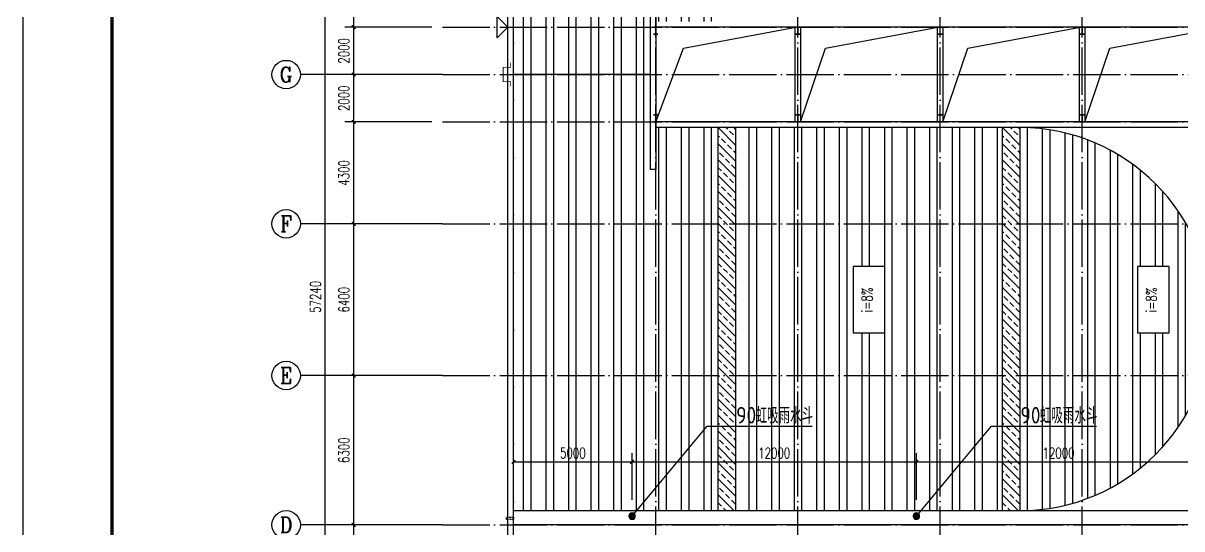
# Model space of a CAD drawing. Extents: x 1635833 to 4277885, y 16914845 to 35313750.
# Drawn here: x 2113224 to 2162127, y 17571763 to 17593099 of the extents above; entities that cross this region are included whole.
import ezdxf
from ezdxf.enums import TextEntityAlignment as Align

# ---------------------------------------------------------------- set-up
doc = ezdxf.new("R2010")
doc.units = 0
doc.header["$LTSCALE"] = 1000
doc.header["$MEASUREMENT"] = 0
doc.linetypes.add('DASH', pattern=[0.35, 0.25, -0.1])
doc.linetypes.add('DOTE', pattern=[2.42, 2, -0.2, 0.02, -0.2])
doc.layers.get('Defpoints').update_dxf_attribs({"color": 250})
for name, color, linetype in [('0 - 屋顶线', 150, 'Continuous'), ('AXIS_TEXT', 7, 'Continuous'), ('AXIS_外部', 171, 'Continuous'), ('COLUMN', 2, 'Continuous'), ('DIM_SYMB', 165, 'Continuous'), ('DOTE', 8, 'DOTE'), ('PUB_DIM', 161, 'Continuous'), ('PUB_TEXT', 7, 'Continuous'), ('R-tec-xhbz', 7, 'Continuous'), ('R-tec-ysd', 1, 'Continuous'), ('TK', 4, 'Continuous'), ('TWT_DIM', 3, 'Continuous'), ('TWT_TEXT', 7, 'Continuous'), ('WALL-PARAPET', 6, 'Continuous'), ('填充', 8, 'Continuous')]:
    doc.layers.add(name, color=color, linetype=linetype)
doc.styles.add('_TCH_AXIS', font='COMPLEX', dxfattribs={"bigfont": 'GBCBIG'})
doc.styles.add('_TCH_DIM', font='SIMPLEX', dxfattribs={"bigfont": 'GBCBIG'})
doc.styles.add('_TCH_DIM_T3', font='SIMPLEX', dxfattribs={"width": 0.705882, "bigfont": 'GBCBIG'})
doc.styles.add('COMPLEX', font='COMPLEX')
doc.styles.get("Standard").update_dxf_attribs({"font": 'gbenor.shx', "bigfont": 'gbcbig.shx'})
doc.dimstyles.new('_TCH_ARCH&&150', dxfattribs={"dimtxt": 446.25, "dimasz": 150, "dimexe": 375, "dimexo": 450, "dimgap": 189.375, "dimtad": 1, "dimdec": 0, "dimzin": 0, "dimdsep": 46, "dimtxsty": '_TCH_DIM_T3', "dimblk": 'ARCHTICK', "dimcen": 0.09, "dimclrt": 7, "dimazin": 2, "dimtfac": 1, "dimtdec": 0, "dimtix": 1, "dimtmove": 2, "dimatfit": 3, "dimfxl": 0, "dimtolj": 1, "dimtzin": 0, "dimarcsym": 0})
doc.dimstyles.new('_TWT_ARCH&&150', dxfattribs={"dimtxt": 446.25, "dimasz": 150, "dimexe": 375, "dimexo": 450, "dimgap": 150, "dimtad": 1, "dimdec": 0, "dimzin": 0, "dimdsep": 46, "dimtxsty": '_TCH_DIM_T3', "dimblk": 'ARCHTICK', "dimcen": 0.09, "dimclrt": 7, "dimazin": 2, "dimtfac": 1, "dimtdec": 0, "dimtix": 1, "dimtmove": 2, "dimatfit": 3, "dimfxl": 0, "dimtolj": 1, "dimtzin": 0, "dimarcsym": 0})
pattern_1 = [(90, (53131.6, -1907255), (-952.5, 6e-14), []), (90, (53449.1, -1906937.5), (-952.5, 6e-14), [])]

# ---------------------------------------------------------------- blocks, each defined once
blk = doc.blocks.new('A$C0FCD69EC')
at = {"layer": 'COLUMN'}
blk.add_hatch(color=2, dxfattribs=at).paths.add_polyline_path([(300, 180), (294, 180), (294, 94), (6, 94), (6, 180), (0, 180), (0, 0), (6, 0), (6, 86), (294, 86), (294, 0), (300, 0)])
at = {"layer": 'COLUMN', "color": 2}
blk.add_lwpolyline([(300, 0), (294, 0), (294, 86), (6, 86), (6, 0), (0, 0), (0, 180), (6, 180), (6, 94), (294, 94), (294, 180), (300, 180)], close=True, dxfattribs=at)
blk = doc.blocks.new('ysd')
at = {"layer": 'R-tec-ysd', "lineweight": 25}
for p, q in [((351079, 494502), (351174, 494471)), ((351179, 494489), (351081, 494510)), ((351121, 494579), (351188, 494505)), ((351201, 494518), (351127, 494585)), ((351196, 494625), (351217, 494527)), ((351235, 494532), (351204, 494627)), ((351284, 494627), (351254, 494532)), ((351271, 494527), (351292, 494625)), ((351362, 494585), (351288, 494518)), ((351301, 494505), (351367, 494579)), ((351407, 494510), (351310, 494489)), ((351315, 494471), (351409, 494502)), ((351174, 494452), (351079, 494422)), ((351081, 494414), (351179, 494435)), ((351188, 494419), (351121, 494344)), ((351127, 494339), (351201, 494405)), ((351217, 494396), (351196, 494299)), ((351204, 494297), (351235, 494391)), ((351254, 494391), (351284, 494297)), ((351292, 494299), (351271, 494396)), ((351288, 494405), (351362, 494339)), ((351367, 494344), (351301, 494419)), ((351310, 494435), (351407, 494414)), ((351409, 494422), (351315, 494452))]:
    blk.add_line(p, q, dxfattribs=at)
for radius in [170, 54]:
    blk.add_circle((351244, 494462), radius, dxfattribs=at)
for centre, start, end in [((351170, 494462), 291.63817, 68.36747), ((351180, 494499), 261.63817, 38.36747), ((351207, 494526), 231.63817, 8.36747), ((351244, 494536), 201.63817, 338.36747), ((351281, 494526), 171.63817, 308.36747), ((351308, 494499), 141.63817, 278.36747), ((351318, 494462), 111.63817, 248.36747), ((351180, 494425), 321.63817, 98.36747), ((351207, 494398), 351.63817, 128.36747), ((351244, 494388), 21.63817, 158.36747), ((351281, 494398), 51.63817, 188.36747), ((351308, 494425), 81.63817, 218.36747)]:
    blk.add_arc(centre, 10, start, end, dxfattribs=at)
blk = doc.blocks.new('GeYuanFrame_62034133', base_point=(20.09, 4.53))
at = {"layer": 'TK'}
blk.add_lwpolyline([(20.09, 4.53), (20.09, 598.53), (1071.09, 598.53), (1071.09, 4.53)], close=True, dxfattribs=at)
at = {"layer": 'TK', "const_width": 1}
blk.add_lwpolyline([(45.09, 588.53), (1061.09, 588.53), (1061.09, 14.53), (45.09, 14.53)], close=True, dxfattribs=at)
blk = doc.blocks.new('_ArchTick')
at = {"color": 0, "linetype": 'ByBlock', "const_width": 0.4}
blk.add_lwpolyline([(-0.5, -0.5), (0.5, 0.5)], dxfattribs=at)
blk = doc.blocks.new('*D75')
at = {"layer": 'Defpoints', "color": 0}
for p in [(2138924, 17574587), (2133924, 17572531), (2138924, 17572531)]:
    blk.add_point(p, dxfattribs=at)
at = {"layer": 'TWT_DIM', "color": 0, "lineweight": -2}
for p, q in [((2133924, 17572981), (2133924, 17574962)), ((2138924, 17572981), (2138924, 17574962)), ((2133924, 17574587), (2138924, 17574587))]:
    blk.add_line(p, q, dxfattribs=at)
at = {"layer": 'TWT_DIM', "color": 0, "lineweight": -2, "xscale": 150, "yscale": 150, "zscale": 150, "rotation": 180}
blk.add_blockref('_ArchTick', (2133924, 17574587), dxfattribs=at)
at = {"layer": 'TWT_DIM', "color": 0, "lineweight": -2, "xscale": 150, "yscale": 150, "zscale": 150}
blk.add_blockref('_ArchTick', (2138924, 17574587), dxfattribs=at)
at = {"layer": 'TWT_DIM', "color": 7, "insert": (2136424, 17574960), "char_height": 446.2, "attachment_point": 5, "style": '_TCH_DIM_T3'}
blk.add_mtext('\\A1;5000', dxfattribs=at)
blk = doc.blocks.new('*D76')
at = {"layer": 'Defpoints', "color": 0}
for p in [(2150924, 17574587), (2138924, 17572531), (2150924, 17572531)]:
    blk.add_point(p, dxfattribs=at)
at = {"layer": 'TWT_DIM', "color": 0, "lineweight": -2}
for p, q in [((2138924, 17572981), (2138924, 17574962)), ((2150924, 17572981), (2150924, 17574962)), ((2138924, 17574587), (2150924, 17574587))]:
    blk.add_line(p, q, dxfattribs=at)
at = {"layer": 'TWT_DIM', "color": 0, "lineweight": -2, "xscale": 150, "yscale": 150, "zscale": 150, "rotation": 180}
blk.add_blockref('_ArchTick', (2138924, 17574587), dxfattribs=at)
at = {"layer": 'TWT_DIM', "color": 0, "lineweight": -2, "xscale": 150, "yscale": 150, "zscale": 150}
blk.add_blockref('_ArchTick', (2150924, 17574587), dxfattribs=at)
at = {"layer": 'TWT_DIM', "color": 7, "insert": (2144924, 17574960), "char_height": 446.2, "attachment_point": 5, "style": '_TCH_DIM_T3'}
blk.add_mtext('\\A1;12000', dxfattribs=at)
blk = doc.blocks.new('*D77')
at = {"layer": 'Defpoints', "color": 0}
for p in [(2162924, 17574587), (2150924, 17572531), (2162924, 17572531)]:
    blk.add_point(p, dxfattribs=at)
at = {"layer": 'TWT_DIM', "color": 0, "lineweight": -2}
for p, q in [((2150924, 17572981), (2150924, 17574962)), ((2162924, 17572981), (2162924, 17574962)), ((2150924, 17574587), (2162924, 17574587))]:
    blk.add_line(p, q, dxfattribs=at)
at = {"layer": 'TWT_DIM', "color": 0, "lineweight": -2, "xscale": 150, "yscale": 150, "zscale": 150, "rotation": 180}
blk.add_blockref('_ArchTick', (2150924, 17574587), dxfattribs=at)
at = {"layer": 'TWT_DIM', "color": 0, "lineweight": -2, "xscale": 150, "yscale": 150, "zscale": 150}
blk.add_blockref('_ArchTick', (2162924, 17574587), dxfattribs=at)
at = {"layer": 'TWT_DIM', "color": 7, "insert": (2156924, 17574960), "char_height": 446.2, "attachment_point": 5, "style": '_TCH_DIM_T3'}
blk.add_mtext('\\A1;12000', dxfattribs=at)
blk = doc.blocks.new('*D104')
at = {"layer": 'AXIS_外部', "color": 0, "lineweight": -2}
for p, q in [((2130474, 17571931), (2126799, 17571931)), ((2127174, 17565631), (2127174, 17571931)), ((2130474, 17565631), (2126799, 17565631))]:
    blk.add_line(p, q, dxfattribs=at)
at = {"layer": 'Defpoints', "color": 0}
for p in [(2127174, 17571931), (2130924, 17571931), (2130924, 17565631)]:
    blk.add_point(p, dxfattribs=at)
at = {"layer": 'AXIS_外部', "color": 0, "lineweight": -2, "xscale": 150, "yscale": 150, "zscale": 150}
for p, rotation in [((2127174, 17571931), 90), ((2127174, 17565631), 270)]:
    blk.add_blockref('_ArchTick', p, dxfattribs=dict(at, rotation=rotation))
at = {"layer": 'AXIS_外部', "color": 7, "insert": (2126761, 17568781), "char_height": 446.2, "attachment_point": 5, "rotation": 90, "style": '_TCH_DIM_T3'}
blk.add_mtext('\\A1;6300', dxfattribs=at)
blk = doc.blocks.new('*D105')
at = {"layer": 'AXIS_外部', "color": 0, "lineweight": -2}
for p, q in [((2130474, 17578231), (2126799, 17578231)), ((2127174, 17571931), (2127174, 17578231)), ((2130474, 17571931), (2126799, 17571931))]:
    blk.add_line(p, q, dxfattribs=at)
at = {"layer": 'Defpoints', "color": 0}
for p in [(2127174, 17578231), (2130924, 17578231), (2130924, 17571931)]:
    blk.add_point(p, dxfattribs=at)
at = {"layer": 'AXIS_外部', "color": 0, "lineweight": -2, "xscale": 150, "yscale": 150, "zscale": 150}
for p, rotation in [((2127174, 17578231), 90), ((2127174, 17571931), 270)]:
    blk.add_blockref('_ArchTick', p, dxfattribs=dict(at, rotation=rotation))
at = {"layer": 'AXIS_外部', "color": 7, "insert": (2126761, 17575081), "char_height": 446.2, "attachment_point": 5, "rotation": 90, "style": '_TCH_DIM_T3'}
blk.add_mtext('\\A1;6300', dxfattribs=at)
blk = doc.blocks.new('*D106')
at = {"layer": 'AXIS_外部', "color": 0, "lineweight": -2}
for p, q in [((2130474, 17584631), (2126799, 17584631)), ((2127174, 17578231), (2127174, 17584631)), ((2130474, 17578231), (2126799, 17578231))]:
    blk.add_line(p, q, dxfattribs=at)
at = {"layer": 'Defpoints', "color": 0}
for p in [(2127174, 17584631), (2130924, 17584631), (2130924, 17578231)]:
    blk.add_point(p, dxfattribs=at)
at = {"layer": 'AXIS_外部', "color": 0, "lineweight": -2, "xscale": 150, "yscale": 150, "zscale": 150}
for p, rotation in [((2127174, 17584631), 90), ((2127174, 17578231), 270)]:
    blk.add_blockref('_ArchTick', p, dxfattribs=dict(at, rotation=rotation))
at = {"layer": 'AXIS_外部', "color": 7, "insert": (2126761, 17581431), "char_height": 446.2, "attachment_point": 5, "rotation": 90, "style": '_TCH_DIM_T3'}
blk.add_mtext('\\A1;6400', dxfattribs=at)
blk = doc.blocks.new('*D107')
at = {"layer": 'AXIS_外部', "color": 0, "lineweight": -2}
for p, q in [((2130474, 17588931), (2126799, 17588931)), ((2127174, 17584631), (2127174, 17588931)), ((2130474, 17584631), (2126799, 17584631))]:
    blk.add_line(p, q, dxfattribs=at)
at = {"layer": 'Defpoints', "color": 0}
for p in [(2127174, 17588931), (2130924, 17588931), (2130924, 17584631)]:
    blk.add_point(p, dxfattribs=at)
at = {"layer": 'AXIS_外部', "color": 0, "lineweight": -2, "xscale": 150, "yscale": 150, "zscale": 150}
for p, rotation in [((2127174, 17588931), 90), ((2127174, 17584631), 270)]:
    blk.add_blockref('_ArchTick', p, dxfattribs=dict(at, rotation=rotation))
at = {"layer": 'AXIS_外部', "color": 7, "insert": (2126761, 17586781), "char_height": 446.2, "attachment_point": 5, "rotation": 90, "style": '_TCH_DIM_T3'}
blk.add_mtext('\\A1;4300', dxfattribs=at)
blk = doc.blocks.new('*D108')
at = {"layer": 'AXIS_外部', "color": 0, "lineweight": -2}
for p, q in [((2130474, 17590931), (2126799, 17590931)), ((2127174, 17588931), (2127174, 17590931)), ((2130474, 17588931), (2126799, 17588931))]:
    blk.add_line(p, q, dxfattribs=at)
at = {"layer": 'Defpoints', "color": 0}
for p in [(2127174, 17590931), (2130924, 17590931), (2130924, 17588931)]:
    blk.add_point(p, dxfattribs=at)
at = {"layer": 'AXIS_外部', "color": 0, "lineweight": -2, "xscale": 150, "yscale": 150, "zscale": 150}
for p, rotation in [((2127174, 17590931), 90), ((2127174, 17588931), 270)]:
    blk.add_blockref('_ArchTick', p, dxfattribs=dict(at, rotation=rotation))
at = {"layer": 'AXIS_外部', "color": 7, "insert": (2126761, 17589931), "char_height": 446.2, "attachment_point": 5, "rotation": 90, "style": '_TCH_DIM_T3'}
blk.add_mtext('\\A1;2000', dxfattribs=at)
blk = doc.blocks.new('*D109')
at = {"layer": 'AXIS_外部', "color": 0, "lineweight": -2}
for p, q in [((2130474, 17592931), (2126799, 17592931)), ((2127174, 17590931), (2127174, 17592931)), ((2130474, 17590931), (2126799, 17590931))]:
    blk.add_line(p, q, dxfattribs=at)
at = {"layer": 'Defpoints', "color": 0}
for p in [(2127174, 17592931), (2130924, 17592931), (2130924, 17590931)]:
    blk.add_point(p, dxfattribs=at)
at = {"layer": 'AXIS_外部', "color": 0, "lineweight": -2, "xscale": 150, "yscale": 150, "zscale": 150}
for p, rotation in [((2127174, 17592931), 90), ((2127174, 17590931), 270)]:
    blk.add_blockref('_ArchTick', p, dxfattribs=dict(at, rotation=rotation))
at = {"layer": 'AXIS_外部', "color": 7, "insert": (2126761, 17591931), "char_height": 446.2, "attachment_point": 5, "rotation": 90, "style": '_TCH_DIM_T3'}
blk.add_mtext('\\A1;2000', dxfattribs=at)
blk = doc.blocks.new('*D110')
at = {"layer": 'AXIS_外部', "color": 0, "lineweight": -2}
for p, q in [((2130474, 17597231), (2126799, 17597231)), ((2127174, 17592931), (2127174, 17597231)), ((2130474, 17592931), (2126799, 17592931))]:
    blk.add_line(p, q, dxfattribs=at)
at = {"layer": 'Defpoints', "color": 0}
for p in [(2127174, 17597231), (2130924, 17597231), (2130924, 17592931)]:
    blk.add_point(p, dxfattribs=at)
at = {"layer": 'AXIS_外部', "color": 0, "lineweight": -2, "xscale": 150, "yscale": 150, "zscale": 150}
for p, rotation in [((2127174, 17597231), 90), ((2127174, 17592931), 270)]:
    blk.add_blockref('_ArchTick', p, dxfattribs=dict(at, rotation=rotation))
at = {"layer": 'AXIS_外部', "color": 7, "insert": (2126761, 17595081), "char_height": 446.2, "attachment_point": 5, "rotation": 90, "style": '_TCH_DIM_T3'}
blk.add_mtext('\\A1;4300', dxfattribs=at)
blk = doc.blocks.new('*D114')
at = {"layer": 'AXIS_外部', "color": 0, "lineweight": -2}
for p, q in [((2130474, 17610171), (2125599, 17610171)), ((2125974, 17552931), (2125974, 17610171)), ((2130474, 17552931), (2125599, 17552931))]:
    blk.add_line(p, q, dxfattribs=at)
at = {"layer": 'Defpoints', "color": 0}
for p in [(2125974, 17610171), (2130924, 17610171), (2130924, 17552931)]:
    blk.add_point(p, dxfattribs=at)
at = {"layer": 'AXIS_外部', "color": 0, "lineweight": -2, "xscale": 150, "yscale": 150, "zscale": 150}
for p, rotation in [((2125974, 17610171), 90), ((2125974, 17552931), 270)]:
    blk.add_blockref('_ArchTick', p, dxfattribs=dict(at, rotation=rotation))
at = {"layer": 'AXIS_外部', "color": 7, "insert": (2125561, 17581551), "char_height": 446.2, "attachment_point": 5, "rotation": 90, "style": '_TCH_DIM_T3'}
blk.add_mtext('\\A1;57240', dxfattribs=at)
blk = doc.blocks.new('_AXISO')
blk.add_circle((0, 0), 0.5)
at = {"layer": 'AXIS_TEXT', "style": 'COMPLEX', "width": 1.041667}
blk.add_attdef('A', text='', height=0.56, dxfattribs=at).set_placement((-0.25, -0.28), (0.25, -0.28), align=Align.FIT)

msp = doc.modelspace()

# ---------------------------------------------------------------- hatches: boundary and pattern name
at = {"layer": '填充'}
h = msp.add_hatch(dxfattribs=at)
h.set_pattern_fill('ANSI32', color=8, scale=200, angle=45, style=0)
h.set_pattern_definition(pattern_1)
h.paths.add_polyline_path([(2142543.512, 17609331.374), (2134038.313, 17609331.374, -0.19841252), (2133923.512, 17609053.466), (2133923.512, 17590931.374), (2136001.551, 17590931.374), (2136001.551, 17597237.139), (2138930.509, 17597237.139, -1), (2140430.509, 17597237.139, -1), (2138930.509, 17597237.139), (2136001.551, 17597237.139), (2136001.551, 17590931.374), (2139683.512, 17590931.374), (2139683.512, 17594931.374), (2139923.512, 17594931.374), (2139923.512, 17593171.374), (2142543.512, 17593171.374)])
h.paths.add_polyline_path([(2138468.97, 17590264.812), (2138468.97, 17591597.937), (2137799.595, 17591597.937), (2137799.595, 17590264.812)], flags=9)
h.paths.add_polyline_path([(2138468.97, 17593264.812), (2138468.97, 17594597.937), (2137799.595, 17594597.937), (2137799.595, 17593264.812)], flags=24)
h.paths.add_polyline_path([(2142406.95, 17599492.059), (2143440.075, 17599492.059), (2143440.075, 17600161.434), (2142406.95, 17600161.434)], flags=9)
h.paths.add_polyline_path([(2140566.95, 17599492.059), (2141900.075, 17599492.059), (2141900.075, 17600161.434), (2140566.95, 17600161.434)], flags=24)
h.paths.add_polyline_path([(2136762.602, 17596458.296), (2138941.959, 17596458.296), (2138941.959, 17597203.907), (2136762.602, 17597203.907)], flags=24)
h.paths.add_polyline_path([(2136486.447, 17597283.076), (2138884.572, 17597283.076), (2138884.572, 17597952.451), (2136486.447, 17597952.451)], flags=24)
h = msp.add_hatch(dxfattribs=at)
h.set_pattern_fill('ANSI32', color=8, scale=200, angle=45, style=0)
h.set_pattern_definition(pattern_1)
h.paths.add_polyline_path([(2142543.512, 17588691.374), (2139923.512, 17588691.374), (2139923.512, 17586931.374), (2139683.512, 17586931.374), (2139683.512, 17588931.374), (2139683.512, 17590931.374), (2133923.512, 17590931.374), (2133923.512, 17572531.374), (2142543.512, 17572531.374)])
h.paths.add_polyline_path([(2154543.512, 17588691.374), (2142543.512, 17588691.374), (2142543.512, 17572531.374), (2143303.512, 17572531.374), (2154543.512, 17572531.374)])
h.paths.add_polyline_path([(2148261.012, 17582830.236), (2149586.012, 17582830.236), (2149586.012, 17580032.512), (2148261.012, 17580032.512)], flags=16)
h.paths.add_polyline_path([(2155303.512, 17588691.374), (2155303.512, 17572531.374, 1)])
h.paths.add_polyline_path([(2160261.012, 17582830.236), (2161586.012, 17582830.236), (2161586.012, 17580032.512), (2160261.012, 17580032.512)], flags=16)
h.paths.add_polyline_path([(2138429.595, 17587264.812), (2138429.595, 17588597.937), (2137760.22, 17588597.937), (2137760.22, 17587264.812)], flags=24)
h.paths.add_polyline_path([(2138429.595, 17590264.812), (2138429.595, 17591597.937), (2137760.22, 17591597.937), (2137760.22, 17590264.812)], flags=9)
h.paths.add_polyline_path([(2142543.512, 17572531.374), (2143303.512, 17572531.374), (2143303.512, 17588691.374), (2142543.512, 17588691.374)], flags=16)
h = msp.add_hatch(dxfattribs=at)
h.set_pattern_fill('ANSI33', color=8, scale=150, style=0)
h.set_pattern_definition([(315, (56131.6, 36622875.6), (-336.759605, -336.759605), []), (315, (56468.36, 36622875.6), (-336.759605, -336.759605), [238.125, -119.0625])])
h.paths.add_polyline_path([(2143303.512, 17588691.374), (2142543.512, 17588691.374), (2142543.512, 17572531.374), (2143303.512, 17572531.374)])
h = msp.add_hatch(dxfattribs=at)
h.set_pattern_fill('ANSI33', color=8, scale=150, style=0)
h.set_pattern_definition([(315, (68131.6, 36622875.6), (-336.759605, -336.759605), []), (315, (68468.36, 36622875.6), (-336.759605, -336.759605), [238.125, -119.0625])])
h.paths.add_polyline_path([(2154543.512, 17588691.374), (2155303.512, 17588691.374), (2155303.512, 17572531.374), (2154543.512, 17572531.374)])

# ---------------------------------------------------------------- linework, layer by layer
for points in [[(2146033.512, 17592931.374), (2146033.512, 17588931.374), (2145813.512, 17588931.374), (2145813.512, 17592931.374)], [(2152033.512, 17592931.374), (2152033.512, 17588931.374), (2151813.512, 17588931.374), (2151813.512, 17592931.374)], [(2158033.512, 17592931.374), (2158033.512, 17588931.374), (2157813.512, 17588931.374), (2157813.512, 17592931.374)], [(2155303.512, 17572531.374), (2155303.512, 17588691.374), (2154543.512, 17588691.374), (2154543.512, 17572531.374)], [(2149586.012, 17580032.512), (2149586.012, 17582830.236), (2148261.012, 17582830.236), (2148261.012, 17580032.512)], [(2161586.012, 17580032.512), (2161586.012, 17582830.236), (2160261.012, 17582830.236), (2160261.012, 17580032.512)]]:
    msp.add_lwpolyline(points, close=True)
at = {"const_width": 30}
msp.add_lwpolyline([(2133803.512, 17590431.374), (2133803.512, 17590631.374), (2133483.512, 17590631.374), (2133483.512, 17591231.374), (2133803.512, 17591231.374), (2133803.512, 17591431.374)], dxfattribs=at)
msp.add_lwpolyline([(2142543.512, 17588691.374), (2142543.512, 17572531.374), (2143303.512, 17572531.374), (2143303.512, 17588691.374)])
at = {"linetype": 'DASH', "ltscale": 0.3}
msp.add_lwpolyline([(2133923.512, 17572253.128), (2133923.512, 17572153.128), (2133623.512, 17572153.128), (2133623.512, 17572253.128)], close=True, dxfattribs=at)
at = {"layer": '0 - 屋顶线'}
for p, q in [((2139683.512, 17590931.374), (2133923.512, 17590931.374)), ((2133923.512, 17572531.374), (2241923.512, 17572531.374))]:
    msp.add_line(p, q, dxfattribs=at)
for points in [[(2133683.512, 17552931.374), (2133683.512, 17610171.374), (2242163.512, 17610171.374), (2242163.512, 17552931.374)], [(2133923.512, 17571931.374), (2133923.512, 17609931.374), (2241923.512, 17609931.374), (2241923.512, 17571931.374), (2133923.512, 17571931.374)], [(2139923.512, 17588931.374), (2141090.137, 17592045.686), (2145833.512, 17592931.374)], [(2146033.512, 17588931.374), (2147090.137, 17592045.686), (2151833.512, 17592931.374)], [(2152033.512, 17588931.374), (2153090.137, 17592045.686), (2157833.512, 17592931.374)], [(2158033.512, 17588931.374), (2159090.137, 17592045.686), (2163833.512, 17592931.374)]]:
    msp.add_lwpolyline(points, dxfattribs=at)
at = {"layer": 'AXIS_外部'}
for p, q in [((2130923.512, 17590931.374), (2124923.512, 17590931.374)), ((2130923.512, 17584631.374), (2124923.512, 17584631.374)), ((2130923.512, 17578231.374), (2124923.512, 17578231.374)), ((2130923.512, 17571931.374), (2124923.512, 17571931.374))]:
    msp.add_line(p, q, dxfattribs=at)
at = {"layer": 'DIM_SYMB'}
for points in [[(2149169.814, 17582130.834, 0, 0, 0), (2149169.814, 17581183.11, 120, 0, 0), (2149169.814, 17580733.11, 0, 0, 0)], [(2161169.814, 17582130.834, 0, 0, 0), (2161169.814, 17581183.11, 120, 0, 0), (2161169.814, 17580733.11, 0, 0, 0)]]:
    msp.add_lwpolyline(points, format="xyseb", dxfattribs=at)
at = {"layer": 'DOTE'}
for p, q in [((2133923.512, 17548931.374), (2133923.512, 17612931.374)), ((2139923.512, 17548931.374), (2139923.512, 17612931.374)), ((2145923.512, 17548931.374), (2145923.512, 17612931.374)), ((2151923.512, 17548931.374), (2151923.512, 17612931.374)), ((2157923.512, 17548931.374), (2157923.512, 17612931.374)), ((2130923.512, 17592931.374), (2244923.512, 17592931.374)), ((2130923.512, 17590931.374), (2244923.512, 17590931.374)), ((2130923.512, 17588931.374), (2244923.512, 17588931.374)), ((2130923.512, 17584631.374), (2244923.512, 17584631.374)), ((2130923.512, 17578231.374), (2244923.512, 17578231.374)), ((2130923.512, 17571931.374), (2244923.512, 17571931.374))]:
    msp.add_line(p, q, dxfattribs=at)
at = {"layer": 'PUB_DIM'}
for p, q in [((2133233.512, 17592481.374), (2133233.512, 17595181.374)), ((2133683.512, 17592931.374), (2133233.512, 17593381.374)), ((2133683.512, 17592931.374), (2133233.512, 17592481.374))]:
    msp.add_line(p, q, dxfattribs=at)
at = {"layer": 'R-tec-xhbz', "color": 3}
for p, q in [((2138923.512, 17572302.78), (2142094.331, 17576095.255)), ((2142094.331, 17576095.255), (2146530.237, 17576095.255)), ((2150923.512, 17572302.78), (2154094.331, 17576095.255)), ((2154094.331, 17576095.255), (2158530.237, 17576095.255))]:
    msp.add_line(p, q, dxfattribs=at)
at = {"layer": 'WALL-PARAPET'}
for p, q in [((2139683.512, 17594931.374), (2139683.512, 17588931.374)), ((2139923.512, 17594931.374), (2139923.512, 17588931.374)), ((2139923.512, 17592931.374), (2139923.512, 17593171.374)), ((2235923.512, 17592931.374), (2139923.512, 17592931.374)), ((2139683.512, 17588931.374), (2139683.512, 17586931.374)), ((2139923.512, 17588931.374), (2139923.512, 17586931.374)), ((2235923.512, 17588931.374), (2139923.512, 17588931.374)), ((2235923.512, 17588691.374), (2139923.512, 17588691.374)), ((2139923.512, 17586931.374), (2139683.512, 17586931.374))]:
    msp.add_line(p, q, dxfattribs=at)
msp.add_arc((2155303.512, 17580611.374), 8080, 270, 90, dxfattribs=at)

# ---------------------------------------------------------------- block references
at = {"xscale": 150, "yscale": 150, "zscale": 150}
msp.add_blockref('GeYuanFrame_62034133', (2113223.512, 17535942.007), dxfattribs=at)
at = {"layer": 'AXIS_外部'}
ref = msp.add_blockref('_AXISO', (2124323.512, 17590931.374), dxfattribs=dict(at, xscale=1200, yscale=1200, zscale=1200))
ref.add_attrib('A', 'G', dxfattribs={"layer": 'AXIS_TEXT', "height": 637.776, "style": '_TCH_AXIS'}).set_placement((2124050.18, 17590612.487), (2124596.845, 17590612.487), align=Align.FIT)
ref = msp.add_blockref('_AXISO', (2124323.512, 17584631.374), dxfattribs=dict(at, xscale=1200, yscale=1200, zscale=1200))
ref.add_attrib('A', 'F', dxfattribs={"layer": 'AXIS_TEXT', "height": 668.163, "style": '_TCH_AXIS'}).set_placement((2124068.974, 17584297.293), (2124578.051, 17584297.293), align=Align.FIT)
ref = msp.add_blockref('_AXISO', (2124323.512, 17578231.374), dxfattribs=dict(at, xscale=1200, yscale=1200, zscale=1200))
ref.add_attrib('A', 'E', dxfattribs={"layer": 'AXIS_TEXT', "height": 668.163, "style": '_TCH_AXIS'}).set_placement((2124068.974, 17577897.293), (2124578.051, 17577897.293), align=Align.FIT)
ref = msp.add_blockref('_AXISO', (2124323.512, 17571931.374), dxfattribs=dict(at, xscale=1200, yscale=1200, zscale=1200))
ref.add_attrib('A', 'D', dxfattribs={"layer": 'AXIS_TEXT', "height": 652.886, "style": '_TCH_AXIS'}).set_placement((2124059.249, 17571604.932), (2124587.776, 17571604.932), align=Align.FIT)
at = {"layer": 'COLUMN', "rotation": 270}
msp.add_blockref('A$C0FCD69EC', (2139833.512, 17592931.374), dxfattribs=at)
at = {"layer": 'COLUMN', "xscale": -1}
for p, rotation in [((2146013.512, 17592931.374), 90), ((2146013.512, 17592931.374), 90), ((2152013.512, 17592931.374), 90), ((2152013.512, 17592931.374), 90), ((2158013.512, 17592931.374), 90), ((2158013.512, 17592931.374), 90), ((2139833.512, 17588931.375), 270), ((2146013.512, 17589231.374), 90), ((2146013.512, 17589231.374), 90), ((2152013.512, 17589231.374), 90), ((2152013.512, 17589231.374), 90), ((2158013.512, 17589231.374), 90), ((2158013.512, 17589231.374), 90)]:
    msp.add_blockref('A$C0FCD69EC', p, dxfattribs=dict(at, rotation=rotation))
at = {"layer": 'R-tec-ysd', "color": 1, "xscale": -0.809999942779541, "yscale": 0.8100000023841858, "zscale": 0.81, "rotation": 180}
for p in [(1854415.654, 17972816.784), (1866415.654, 17972816.784)]:
    msp.add_blockref('ysd', p, dxfattribs=at)

# ---------------------------------------------------------------- texts
at = {"layer": 'PUB_TEXT', "style": '_TCH_DIM', "width": 0.705882}
for p in [(2149064.814, 17580891.972), (2161064.814, 17580891.972)]:
    msp.add_text('i=8%', height=446.25, rotation=90, dxfattribs=at).set_placement(p)
at = {"layer": 'TWT_TEXT'}
for s, height, p in [('90', 700, (2143314.977, 17576206.419)), ('虹吸雨水斗', 675.1773, (2144133.682, 17576206.419)), ('90', 700, (2155314.977, 17576206.419)), ('虹吸雨水斗', 675.1773, (2156133.682, 17576206.419))]:
    msp.add_text(s, height=height, dxfattribs=at).set_placement(p)

# ---------------------------------------------------------------- dimensions: what is measured, and where the dimension line sits
at = {"layer": 'AXIS_外部'}
for p1, p2, distance, picture, middle in [((2130923.512, 17552931.374), (2130923.512, 17610171.374), 4950, '*D114', (2125561.012, 17581551.374)), ((2130923.512, 17592931.374), (2130923.512, 17597231.374), 3750, '*D110', (2126761.012, 17595081.374)), ((2130923.512, 17590931.374), (2130923.512, 17592931.374), 3750, '*D109', (2126761.012, 17591931.374)), ((2130923.512, 17588931.374), (2130923.512, 17590931.374), 3750, '*D108', (2126761.012, 17589931.374)), ((2130923.512, 17584631.374), (2130923.512, 17588931.374), 3750, '*D107', (2126761.012, 17586781.374)), ((2130923.512, 17578231.374), (2130923.512, 17584631.374), 3750, '*D106', (2126761.012, 17581431.374)), ((2130923.512, 17571931.374), (2130923.512, 17578231.374), 3750, '*D105', (2126761.012, 17575081.374)), ((2130923.512, 17565631.374), (2130923.512, 17571931.374), 3750, '*D104', (2126761.012, 17568781.374))]:
    dim = msp.add_aligned_dim(p1=p1, p2=p2, distance=distance, dimstyle='_TCH_ARCH&&150', dxfattribs=at)
    dim.commit()
    dim.dimension.update_dxf_attribs({"geometry": picture, "text_midpoint": middle})
at = {"layer": 'TWT_DIM'}
for p1, p2, picture, middle in [((2133923.512, 17572531.374), (2138923.512, 17572531.374), '*D75', (2136423.512, 17574960.069)), ((2138923.512, 17572531.374), (2150923.512, 17572531.374), '*D76', (2144923.512, 17574960.069)), ((2150923.512, 17572531.374), (2162923.512, 17572531.374), '*D77', (2156923.512, 17574960.069))]:
    dim = msp.add_aligned_dim(p1=p1, p2=p2, distance=2055.569, dimstyle='_TWT_ARCH&&150', dxfattribs=at)
    dim.commit()
    dim.dimension.update_dxf_attribs({"geometry": picture, "text_midpoint": middle})

doc.saveas('drawing.dxf')
